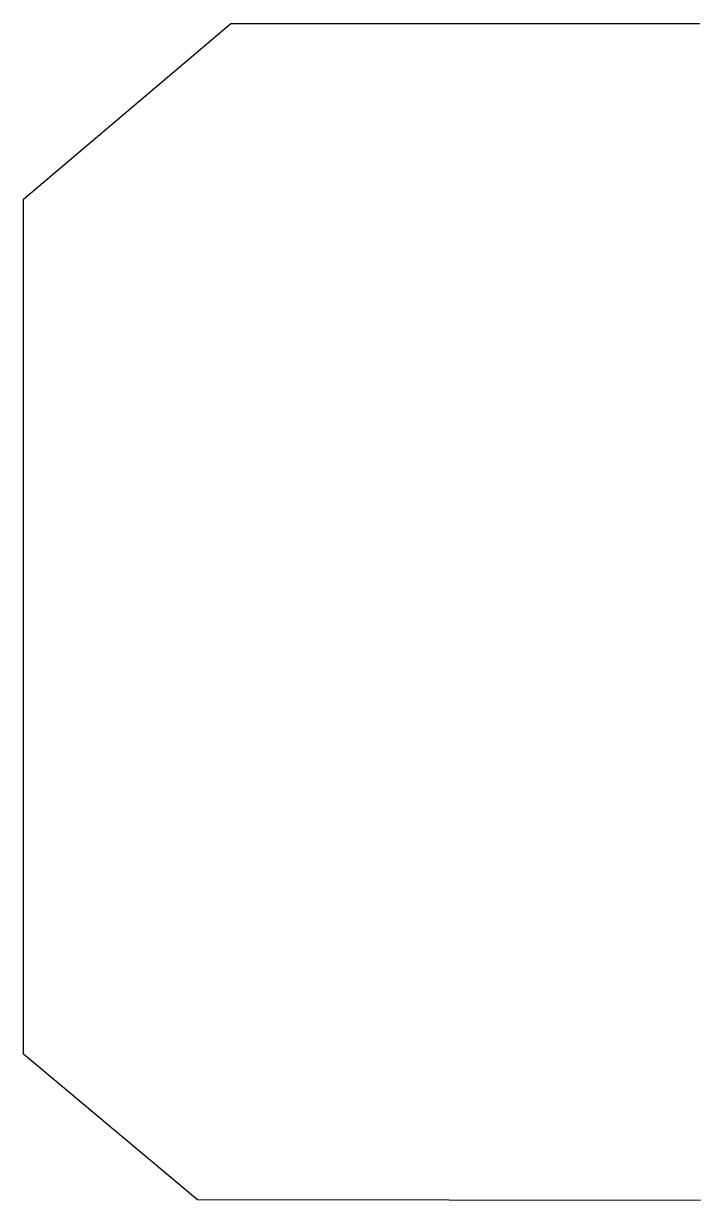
# Model space of a CAD drawing. Header units: metres. Extents: x -0.375 to 0.2, y 0 to 0.999.
import ezdxf

# ---------------------------------------------------------------- set-up
doc = ezdxf.new("R2010")
doc.units = ezdxf.units.M

msp = doc.modelspace()

# ---------------------------------------------------------------- linework, layer by layer
at = {"layer": 'MCD_Layer_0'}
for p, q in [((-0.375332, 0.849874), (-0.19911, 0.999069)), ((-0.19911, 0.999069), (0.199616, 0.999069)), ((-0.375332, 0.123919), (-0.375332, 0.849874)), ((-0.22759, 0.000198), (-0.375332, 0.123919)), ((0.200074, -0.0002), (-0.22759, 0.000198))]:
    msp.add_line(p, q, dxfattribs=at)

doc.saveas('drawing.dxf')
